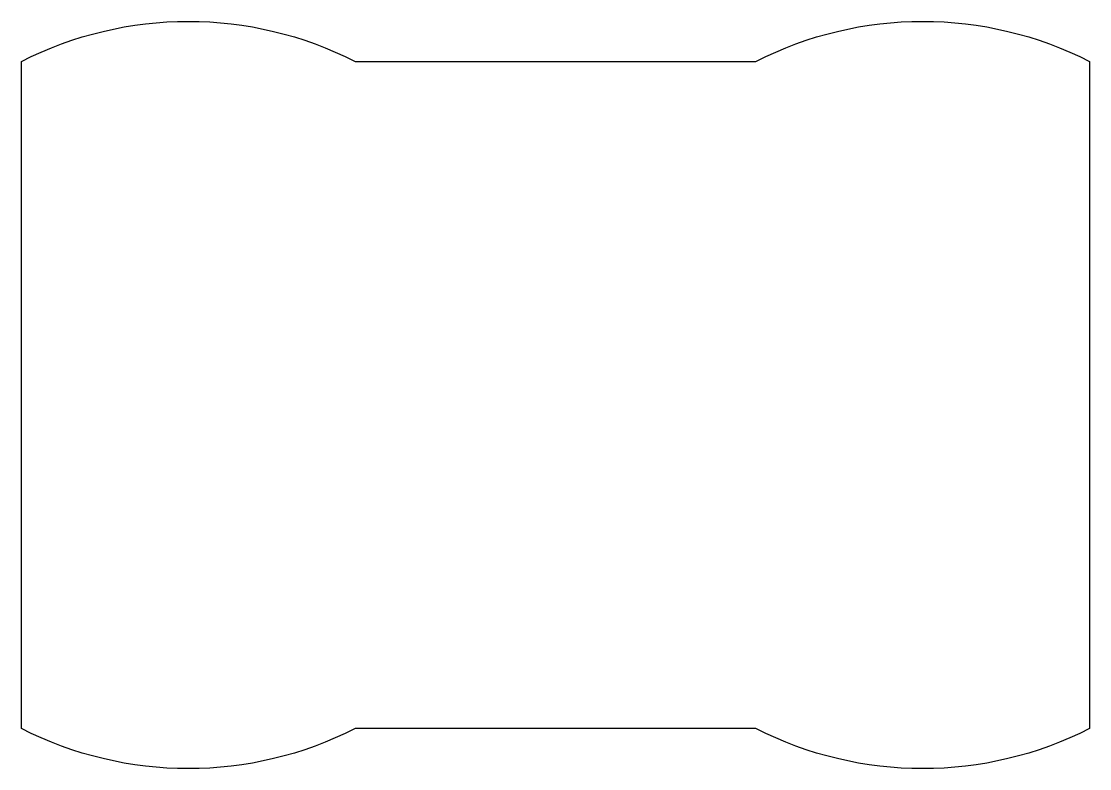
# Model space of a CAD drawing. Extents: x 34 to 50, y -5.6 to 5.6.
import ezdxf

# ---------------------------------------------------------------- set-up
doc = ezdxf.new("R2010")
doc.units = 0
doc.layers.get('0').update_dxf_attribs({"linetype": 'continuous'})

msp = doc.modelspace()

# ---------------------------------------------------------------- linework, layer by layer
at = {"color": 0}
msp.add_lwpolyline([(39, 5), (45, 5, -0.24), (50, 5), (50, -5, -0.24), (45, -5), (39, -5, -0.24), (34, -5), (34, 5, -0.24)], format="xyb", close=True, dxfattribs=at)

doc.saveas('drawing.dxf')
